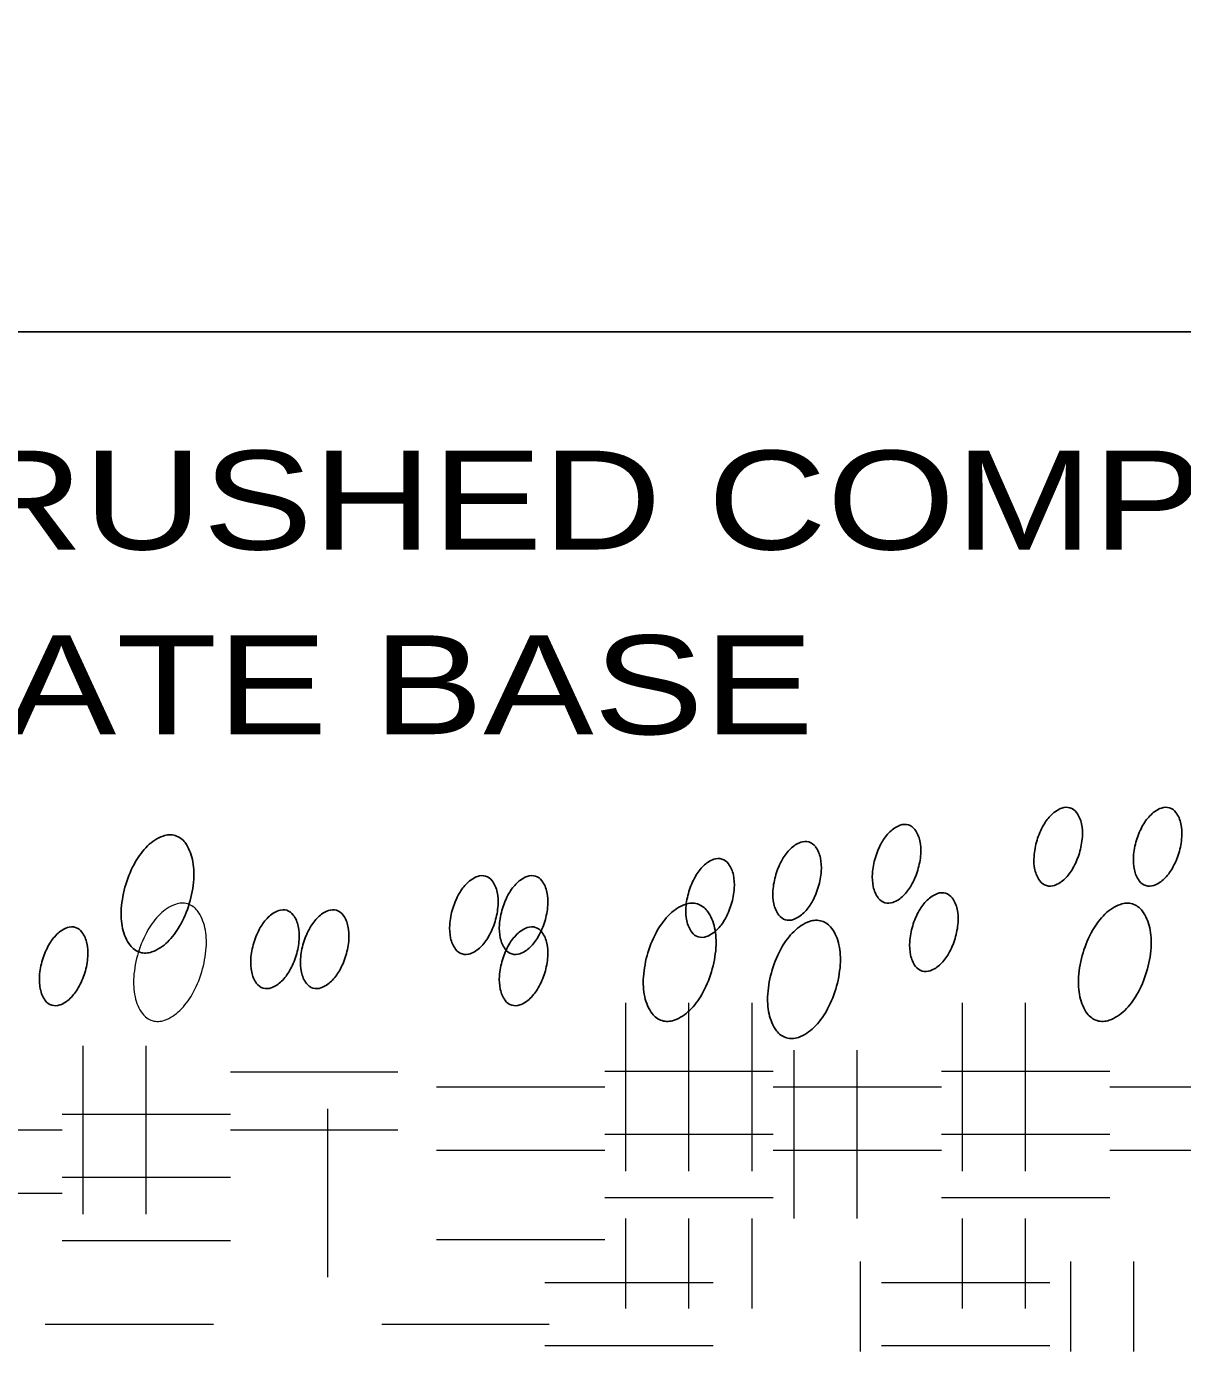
# Model space of a CAD drawing. Extents: x -70339 to 71460, y -57338 to 46232.
# Drawn here: x -12889 to -91, y -43860 to -29197 of the extents above; entities that cross this region are included whole.
import ezdxf

# ---------------------------------------------------------------- set-up
doc = ezdxf.new("R2010")
doc.units = 0
doc.header["$LTSCALE"] = 440
doc.layers.add('1', color=7, linetype='Continuous', lineweight=25)
doc.layers.add('63', color=7, linetype='Continuous', lineweight=13)

msp = doc.modelspace()

# ---------------------------------------------------------------- linework, layer by layer
at = {"layer": '1', "lineweight": 13}
for p, q in [((-6254, -41863.9), (-6254, -40000.4)), ((-5555.2, -41863.9), (-5555.2, -40000.4)), ((-4856.4, -41863.9), (-4856.4, -40000.4)), ((-2527.1, -41863.9), (-2527.1, -40000.4)), ((-1828.3, -41863.9), (-1828.3, -40000.4)), ((-12261, -42339.3), (-12261, -40475.8)), ((-11562.2, -42339.3), (-11562.2, -40475.8)), ((-4390.5, -42387.4), (-4390.5, -40524)), ((-3691.7, -42387.4), (-3691.7, -40524)), ((-6486.9, -40756.9), (-4623.5, -40756.9)), ((-2760, -40756.9), (-896.6, -40756.9)), ((-10630.5, -40766.5), (-8778.3, -40766.5)), ((-8350.3, -40932.1), (-6486.9, -40932.1)), ((-4623.5, -40932.1), (-2760, -40932.1)), ((-896.6, -40932.1), (955.7, -40932.1)), ((-9552.9, -43037.1), (-9552.9, -41173.6)), ((-12494, -41232.3), (-10630.5, -41232.3)), ((-14357.4, -41407.6), (-12494, -41407.6)), ((-10630.5, -41407.6), (-8778.3, -41407.6)), ((-6486.9, -41455.7), (-4623.5, -41455.7)), ((-2760, -41455.7), (-896.6, -41455.7)), ((-8350.3, -41630.9), (-6486.9, -41630.9)), ((-4623.5, -41630.9), (-2760, -41630.9)), ((-896.6, -41630.9), (955.7, -41630.9)), ((-12494, -41931.1), (-10630.5, -41931.1)), ((-14357.4, -42106.3), (-12494, -42106.3)), ((-6486.9, -42154.5), (-4623.5, -42154.5)), ((-2760, -42154.5), (-896.6, -42154.5)), ((-6254, -43384.5), (-6254, -42387.4)), ((-5555.2, -43384.5), (-5555.2, -42387.4)), ((-4856.4, -43384.5), (-4856.4, -42387.4)), ((-2527.1, -43384.5), (-2527.1, -42387.4)), ((-1828.3, -43384.5), (-1828.3, -42387.4)), ((-12494, -42629.9), (-10630.5, -42629.9)), ((-8350.3, -42620.4), (-6486.9, -42620.4)), ((-3656.8, -43859.9), (-3656.8, -42862.8)), ((-1327.5, -43859.9), (-1327.5, -42862.8)), ((-628.7, -43859.9), (-628.7, -42862.8)), ((-7150.8, -43095.8), (-5287.4, -43095.8)), ((-3423.9, -43095.8), (-1560.5, -43095.8)), ((-12683, -43556.9), (-10819.6, -43556.9)), ((-8956.2, -43556.9), (-7103.9, -43556.9)), ((-7150.8, -43794.6), (-5287.4, -43794.6)), ((-3423.9, -43794.6), (-1560.5, -43794.6))]:
    msp.add_line(p, q, dxfattribs=at)
at = {"layer": '1'}
msp.add_lwpolyline([(-26159.1, 4728.9), (-26159.1, -32576.6), (10733.9, -32576.6)], dxfattribs=at)
for centre, radius, start, end in [((-1168.6, -38296.6), 529.9, 134.57884, 150.44059), ((-1312.5, -38150.6), 324.9, 110.40722, 134.57883), ((-1377.1, -37977), 139.6, 73.15378, 110.40722), ((-1377.1, -37977), 139.6, 35.90034, 73.15378), ((-1527.2, -38085.6), 324.9, 11.72873, 35.90034), ((-67.5, -38296.6), 529.9, 134.57884, 150.44059), ((-211.4, -38150.6), 324.9, 110.40722, 134.57883), ((-276, -37977), 139.6, 73.15378, 110.40722), ((-276, -37977), 139.6, 35.90034, 73.15378), ((-426.1, -38085.6), 324.9, 11.72873, 35.90034), ((-2957.8, -38485.7), 529.9, 134.57884, 150.44059), ((-3101.7, -38339.7), 324.9, 110.40722, 134.57883), ((-3166.3, -38166), 139.6, 73.15378, 110.40722), ((-3166.3, -38166), 139.6, 35.90034, 73.15378), ((-3316.4, -38274.7), 324.9, 11.72873, 35.90034), ((-913.6, -38441.2), 823, 150.44059, 163.15378), ((-1727.9, -38127.3), 529.9, 355.86698, 11.72873), ((187.4, -38441.2), 823, 150.44059, 163.15378), ((-626.8, -38127.3), 529.9, 355.86698, 11.72873), ((-10990.3, -38831.1), 794.8, 134.57884, 150.44059), ((-11206.1, -38612.1), 487.4, 110.40722, 134.57883), ((-11303, -38351.6), 209.4, 73.15378, 110.40722), ((-11303, -38351.6), 209.4, 35.90034, 73.15378), ((-11528.2, -38514.6), 487.4, 11.72873, 35.90034), ((-4202.8, -38528.8), 324.9, 110.40722, 134.57883), ((-4267.4, -38355.1), 139.6, 73.15378, 110.40722), ((-4267.4, -38355.1), 139.6, 35.90034, 73.15378), ((-2702.9, -38630.3), 823, 150.44059, 163.15378), ((-3517.1, -38316.4), 529.9, 355.86698, 11.72873), ((-913.6, -38441.2), 823, 163.15378, 175.86697), ((-2020.2, -38106.2), 823, 343.15378, 355.86697), ((187.4, -38441.2), 823, 163.15378, 175.86697), ((-919.1, -38106.2), 823, 343.15378, 355.86697), ((-11829.2, -38577.1), 794.8, 355.86698, 11.72873), ((-5166.2, -38717.8), 324.9, 110.40722, 134.57883), ((-5230.8, -38544.2), 139.6, 73.15378, 110.40722), ((-5230.8, -38544.2), 139.6, 35.90034, 73.15378), ((-3803.9, -38819.4), 823, 150.44059, 163.15378), ((-4058.9, -38674.8), 529.9, 134.57884, 150.44059), ((-4417.5, -38463.8), 324.9, 11.72873, 35.90034), ((-4618.2, -38505.4), 529.9, 355.86698, 11.72873), ((-2702.9, -38630.3), 823, 163.15378, 175.86697), ((-3809.4, -38295.2), 823, 343.15378, 355.86697), ((-1206, -38420.1), 529.9, 175.86697, 191.72873), ((-2020.2, -38106.2), 823, 330.44059, 343.15378), ((-104.9, -38420.1), 529.9, 175.86697, 191.72873), ((-919.1, -38106.2), 823, 330.44059, 343.15378), ((-10607.9, -39048), 1234.5, 150.44059, 163.15378), ((-5022.3, -38863.8), 529.9, 134.57884, 150.44059), ((-5380.9, -38652.8), 324.9, 11.72873, 35.90034), ((-4910.5, -38484.3), 823, 343.15378, 355.86697), ((-3809.4, -38295.2), 823, 330.44059, 343.15378), ((-1406.7, -38461.8), 324.9, 191.72873, 215.90034), ((-1765.2, -38250.8), 529.9, 314.57884, 330.44059), ((-305.6, -38461.8), 324.9, 191.72873, 215.90034), ((-664.2, -38250.8), 529.9, 314.57884, 330.44059), ((-10607.9, -39048), 1234.5, 163.15378, 175.86697), ((-12267.7, -38545.4), 1234.5, 343.15378, 355.86697), ((-7637.3, -39052.9), 529.9, 134.57884, 150.44059), ((-7781.2, -38906.9), 324.9, 110.40722, 134.57883), ((-7845.8, -38733.2), 139.6, 73.15378, 110.40722), ((-7845.8, -38733.2), 139.6, 35.90034, 73.15378), ((-7995.9, -38841.9), 324.9, 11.72873, 35.90034), ((-7086.8, -39052.9), 529.9, 134.57884, 150.44059), ((-7230.7, -38906.9), 324.9, 110.40722, 134.57883), ((-7295.3, -38733.2), 139.6, 73.15378, 110.40722), ((-7295.3, -38733.2), 139.6, 35.90034, 73.15378), ((-7445.4, -38841.9), 324.9, 11.72873, 35.90034), ((-4767.4, -39008.4), 823, 150.44059, 163.15378), ((-5581.6, -38694.5), 529.9, 355.86698, 11.72873), ((-3803.9, -38819.4), 823, 163.15378, 175.86697), ((-2995.2, -38609.2), 529.9, 175.86697, 191.72873), ((-3554.5, -38439.8), 529.9, 314.57884, 330.44059), ((-1556.8, -38570.4), 139.6, 215.90034, 253.15378), ((-1556.8, -38570.4), 139.6, 253.15378, 290.40722), ((-1621.4, -38396.8), 324.9, 290.40722, 314.57883), ((-455.7, -38570.4), 139.6, 215.90034, 253.15378), ((-455.7, -38570.4), 139.6, 253.15378, 290.40722), ((-520.3, -38396.8), 324.9, 290.40722, 314.57883), ((-7382.4, -39197.5), 823, 150.44059, 163.15378), ((-8196.6, -38883.6), 529.9, 355.86698, 11.72873), ((-6831.9, -39197.5), 823, 150.44059, 163.15378), ((-7646.1, -38883.6), 529.9, 355.86698, 11.72873), ((-4767.4, -39008.4), 823, 163.15378, 175.86697), ((-5873.9, -38673.4), 823, 343.15378, 355.86697), ((-4096.3, -38798.2), 529.9, 175.86697, 191.72873), ((-4910.5, -38484.3), 823, 330.44059, 343.15378), ((-3195.9, -38650.8), 324.9, 191.72873, 215.90034), ((-3346, -38759.5), 139.6, 215.90034, 253.15378), ((-3410.6, -38585.8), 324.9, 290.40722, 314.57883), ((-2688.8, -39096), 324.9, 110.40722, 134.57883), ((-2753.4, -38922.3), 139.6, 73.15378, 110.40722), ((-2753.4, -38922.3), 139.6, 35.90034, 73.15378), ((-2903.5, -39030.9), 324.9, 11.72873, 35.90034), ((-11046.4, -39016.3), 794.8, 175.86697, 191.72873), ((-12267.7, -38545.4), 1234.5, 330.44059, 343.15378), ((-9983.3, -39285), 324.9, 110.40722, 134.57883), ((-10048, -39111.4), 139.6, 73.15378, 110.40722), ((-10048, -39111.4), 139.6, 35.90034, 73.15378), ((-9432.8, -39285), 324.9, 110.40722, 134.57883), ((-9497.4, -39111.4), 139.6, 73.15378, 110.40722), ((-9497.4, -39111.4), 139.6, 35.90034, 73.15378), ((-7382.4, -39197.5), 823, 163.15378, 175.86697), ((-8488.9, -38862.4), 823, 343.15378, 355.86697), ((-6831.9, -39197.5), 823, 163.15378, 175.86697), ((-7938.4, -38862.4), 823, 343.15378, 355.86697), ((-5425.5, -39368.4), 487.4, 110.40722, 134.57883), ((-5522.4, -39107.9), 209.4, 73.15378, 110.40722), ((-5059.7, -38987.3), 529.9, 175.86697, 191.72873), ((-5522.4, -39107.9), 209.4, 35.90034, 73.15378), ((-5747.6, -39270.9), 487.4, 11.72873, 35.90034), ((-5873.9, -38673.4), 823, 330.44059, 343.15378), ((-4297, -38839.9), 324.9, 191.72873, 215.90034), ((-4655.5, -38628.9), 529.9, 314.57884, 330.44059), ((-3346, -38759.5), 139.6, 253.15378, 290.40722), ((-2290, -39386.5), 823, 150.44059, 163.15378), ((-2544.9, -39242), 529.9, 134.57884, 150.44059), ((-3104.2, -39072.6), 529.9, 355.86698, 11.72873), ((-608.4, -39368.4), 487.4, 110.40722, 134.57883), ((-705.3, -39107.9), 209.4, 73.15378, 110.40722), ((-705.3, -39107.9), 209.4, 35.90034, 73.15378), ((-930.4, -39270.9), 487.4, 11.72873, 35.90034), ((-9839.5, -39431), 529.9, 134.57884, 150.44059), ((-10198, -39220), 324.9, 11.72873, 35.90034), ((-9288.9, -39431), 529.9, 134.57884, 150.44059), ((-9647.5, -39220), 324.9, 11.72873, 35.90034), ((-7674.7, -39176.4), 529.9, 175.86697, 191.72873), ((-8488.9, -38862.4), 823, 330.44059, 343.15378), ((-7124.2, -39176.4), 529.9, 175.86697, 191.72873), ((-7938.4, -38862.4), 823, 330.44059, 343.15378), ((-5209.7, -39587.4), 794.8, 134.57884, 150.44059), ((-5260.4, -39029), 324.9, 191.72873, 215.90034), ((-5619, -38818), 529.9, 314.57884, 330.44059), ((-4447.1, -38948.6), 139.6, 215.90034, 253.15378), ((-4447.1, -38948.6), 139.6, 253.15378, 290.40722), ((-4511.7, -38774.9), 324.9, 290.40722, 314.57883), ((-4049.2, -39557.4), 487.4, 110.40722, 134.57883), ((-4146.1, -39296.9), 209.4, 73.15378, 110.40722), ((-4146.1, -39296.9), 209.4, 35.90034, 73.15378), ((-2290, -39386.5), 823, 163.15378, 175.86697), ((-3396.5, -39051.5), 823, 343.15378, 355.86697), ((-392.5, -39587.4), 794.8, 134.57884, 150.44059), ((-12179.2, -39620.1), 529.9, 134.57884, 150.44059), ((-12323.1, -39474.1), 324.9, 110.40722, 134.57883), ((-12387.7, -39300.4), 139.6, 73.15378, 110.40722), ((-12387.7, -39300.4), 139.6, 35.90034, 73.15378), ((-12537.8, -39409.1), 324.9, 11.72873, 35.90034), ((-11347.4, -39078.8), 487.4, 191.72873, 215.90034), ((-11885.3, -38762.3), 794.8, 314.57884, 330.44059), ((-9584.5, -39575.6), 823, 150.44059, 163.15378), ((-10398.7, -39261.7), 529.9, 355.86698, 11.72873), ((-9034, -39575.6), 823, 150.44059, 163.15378), ((-9848.2, -39261.7), 529.9, 355.86698, 11.72873), ((-7875.4, -39218), 324.9, 191.72873, 215.90034), ((-8234, -39007), 529.9, 314.57884, 330.44059), ((-7324.9, -39218), 324.9, 191.72873, 215.90034), ((-7086.8, -39620.1), 529.9, 134.57884, 150.44059), ((-7230.7, -39474.1), 324.9, 110.40722, 134.57883), ((-7295.3, -39300.4), 139.6, 73.15378, 110.40722), ((-7683.5, -39007), 529.9, 314.57884, 330.44059), ((-7295.3, -39300.4), 139.6, 35.90034, 73.15378), ((-7445.4, -39409.1), 324.9, 11.72873, 35.90034), ((-4827.3, -39804.2), 1234.5, 150.44059, 163.15378), ((-5410.5, -39137.6), 139.6, 215.90034, 253.15378), ((-5410.5, -39137.6), 139.6, 253.15378, 290.40722), ((-5475.1, -38964), 324.9, 290.40722, 314.57883), ((-6048.6, -39333.4), 794.8, 355.86698, 11.72873), ((-3833.4, -39776.4), 794.8, 134.57884, 150.44059), ((-4371.2, -39459.9), 487.4, 11.72873, 35.90034), ((-3396.5, -39051.5), 823, 330.44059, 343.15378), ((-10.1, -39804.2), 1234.5, 150.44059, 163.15378), ((-1231.5, -39333.4), 794.8, 355.86698, 11.72873), ((-11924.3, -39764.7), 823, 150.44059, 163.15378), ((-12738.5, -39450.7), 529.9, 355.86698, 11.72873), ((-11572.6, -39241.8), 209.4, 215.90034, 253.15378), ((-11572.6, -39241.8), 209.4, 253.15378, 290.40722), ((-11669.5, -38981.3), 487.4, 290.40722, 314.57883), ((-9584.5, -39575.6), 823, 163.15378, 175.86697), ((-10691.1, -39240.6), 823, 343.15378, 355.86697), ((-9034, -39575.6), 823, 163.15378, 175.86697), ((-10140.5, -39240.6), 823, 343.15378, 355.86697), ((-8025.5, -39326.7), 139.6, 215.90034, 253.15378), ((-8090.1, -39153), 324.9, 290.40722, 314.57883), ((-6831.9, -39764.7), 823, 150.44059, 163.15378), ((-7475, -39326.7), 139.6, 215.90034, 253.15378), ((-7539.6, -39153), 324.9, 290.40722, 314.57883), ((-7646.1, -39450.7), 529.9, 355.86698, 11.72873), ((-6487.1, -39301.7), 1234.5, 343.15378, 355.86697), ((-3451, -39993.3), 1234.5, 150.44059, 163.15378), ((-4672.3, -39522.4), 794.8, 355.86698, 11.72873), ((-2582.3, -39365.4), 529.9, 175.86697, 191.72873), ((-1669.9, -39301.7), 1234.5, 343.15378, 355.86697), ((-11924.3, -39764.7), 823, 163.15378, 175.86697), ((-13030.8, -39429.6), 823, 343.15378, 355.86697), ((-9876.9, -39554.5), 529.9, 175.86697, 191.72873), ((-10691.1, -39240.6), 823, 330.44059, 343.15378), ((-9326.3, -39554.5), 529.9, 175.86697, 191.72873), ((-10140.5, -39240.6), 823, 330.44059, 343.15378), ((-8025.5, -39326.7), 139.6, 253.15378, 290.40722), ((-6831.9, -39764.7), 823, 163.15378, 175.86697), ((-7475, -39326.7), 139.6, 253.15378, 290.40722), ((-7938.4, -39429.6), 823, 343.15378, 355.86697), ((-4827.3, -39804.2), 1234.5, 163.15378, 175.86697), ((-5110.8, -39490.7), 1234.5, 343.15378, 355.86697), ((-2783, -39407.1), 324.9, 191.72873, 215.90034), ((-2997.7, -39342.1), 324.9, 290.40722, 314.57883), ((-3141.6, -39196.1), 529.9, 314.57884, 330.44059), ((-10.1, -39804.2), 1234.5, 163.15378, 175.86697), ((-12216.6, -39743.6), 529.9, 175.86697, 191.72873), ((-13030.8, -39429.6), 823, 330.44059, 343.15378), ((-10077.6, -39596.2), 324.9, 191.72873, 215.90034), ((-10436.1, -39385.1), 529.9, 314.57884, 330.44059), ((-9527, -39596.2), 324.9, 191.72873, 215.90034), ((-9885.6, -39385.1), 529.9, 314.57884, 330.44059), ((-7124.2, -39743.6), 529.9, 175.86697, 191.72873), ((-7938.4, -39429.6), 823, 330.44059, 343.15378), ((-5265.8, -39772.6), 794.8, 175.86697, 191.72873), ((-6487.1, -39301.7), 1234.5, 330.44059, 343.15378), ((-3451, -39993.3), 1234.5, 163.15378, 175.86697), ((-2933.1, -39515.7), 139.6, 215.90034, 253.15378), ((-2933.1, -39515.7), 139.6, 253.15378, 290.40722), ((-448.6, -39772.6), 794.8, 175.86697, 191.72873), ((-1669.9, -39301.7), 1234.5, 330.44059, 343.15378), ((-12417.3, -39785.2), 324.9, 191.72873, 215.90034), ((-12775.9, -39574.2), 529.9, 314.57884, 330.44059), ((-10227.6, -39704.8), 139.6, 215.90034, 253.15378), ((-10227.6, -39704.8), 139.6, 253.15378, 290.40722), ((-10292.3, -39531.1), 324.9, 290.40722, 314.57883), ((-9677.1, -39704.8), 139.6, 215.90034, 253.15378), ((-9677.1, -39704.8), 139.6, 253.15378, 290.40722), ((-9741.7, -39531.1), 324.9, 290.40722, 314.57883), ((-7324.9, -39785.2), 324.9, 191.72873, 215.90034), ((-7683.5, -39574.2), 529.9, 314.57884, 330.44059), ((-5110.8, -39490.7), 1234.5, 330.44059, 343.15378), ((-12567.4, -39893.9), 139.6, 215.90034, 253.15378), ((-12567.4, -39893.9), 139.6, 253.15378, 290.40722), ((-12632, -39720.2), 324.9, 290.40722, 314.57883), ((-7475, -39893.9), 139.6, 215.90034, 253.15378), ((-7475, -39893.9), 139.6, 253.15378, 290.40722), ((-7539.6, -39720.2), 324.9, 290.40722, 314.57883), ((-5566.8, -39835.1), 487.4, 191.72873, 215.90034), ((-6104.7, -39518.5), 794.8, 314.57884, 330.44059), ((-3889.4, -39961.6), 794.8, 175.86697, 191.72873), ((-749.7, -39835.1), 487.4, 191.72873, 215.90034), ((-1287.5, -39518.5), 794.8, 314.57884, 330.44059), ((-5792, -39998), 209.4, 215.90034, 253.15378), ((-5888.9, -39737.5), 487.4, 290.40722, 314.57883), ((-4190.5, -40024.1), 487.4, 191.72873, 215.90034), ((-4728.4, -39707.6), 794.8, 314.57884, 330.44059), ((-974.8, -39998), 209.4, 215.90034, 253.15378), ((-1071.7, -39737.5), 487.4, 290.40722, 314.57883), ((-5792, -39998), 209.4, 253.15378, 290.40722), ((-4415.6, -40187.1), 209.4, 215.90034, 253.15378), ((-4512.6, -39926.6), 487.4, 290.40722, 314.57883), ((-974.8, -39998), 209.4, 253.15378, 290.40722), ((-4415.6, -40187.1), 209.4, 253.15378, 290.40722)]:
    msp.add_arc(centre, radius, start, end, dxfattribs=at)
at = {"layer": '63'}
for centre, radius, start, end in [((-11068.5, -39368.4), 487.4, 110.40722, 134.57883), ((-11165.4, -39107.9), 209.4, 73.15378, 110.40722), ((-11165.4, -39107.9), 209.4, 35.90034, 73.15378), ((-11390.5, -39270.9), 487.4, 11.72873, 35.90034), ((-10852.7, -39587.4), 794.8, 134.57884, 150.44059), ((-10470.3, -39804.2), 1234.5, 150.44059, 163.15378), ((-11691.6, -39333.4), 794.8, 355.86698, 11.72873), ((-12130.1, -39301.7), 1234.5, 343.15378, 355.86697), ((-10470.3, -39804.2), 1234.5, 163.15378, 175.86697), ((-10908.7, -39772.6), 794.8, 175.86697, 191.72873), ((-12130.1, -39301.7), 1234.5, 330.44059, 343.15378), ((-11209.8, -39835.1), 487.4, 191.72873, 215.90034), ((-11747.6, -39518.5), 794.8, 314.57884, 330.44059), ((-11434.9, -39998), 209.4, 215.90034, 253.15378), ((-11531.8, -39737.5), 487.4, 290.40722, 314.57883), ((-11434.9, -39998), 209.4, 253.15378, 290.40722)]:
    msp.add_arc(centre, radius, start, end, dxfattribs=at)

# ---------------------------------------------------------------- texts
at = {"layer": '1', "width": 1.25}
for s, p in [("1' MIN. CRUSHED COMPACTED", (-21142.3, -34984.8)), ('AGGREGATE BASE', (-21142.3, -37028.9))]:
    msp.add_text(s, height=1094, dxfattribs=at).set_placement(p)

doc.saveas('drawing.dxf')
